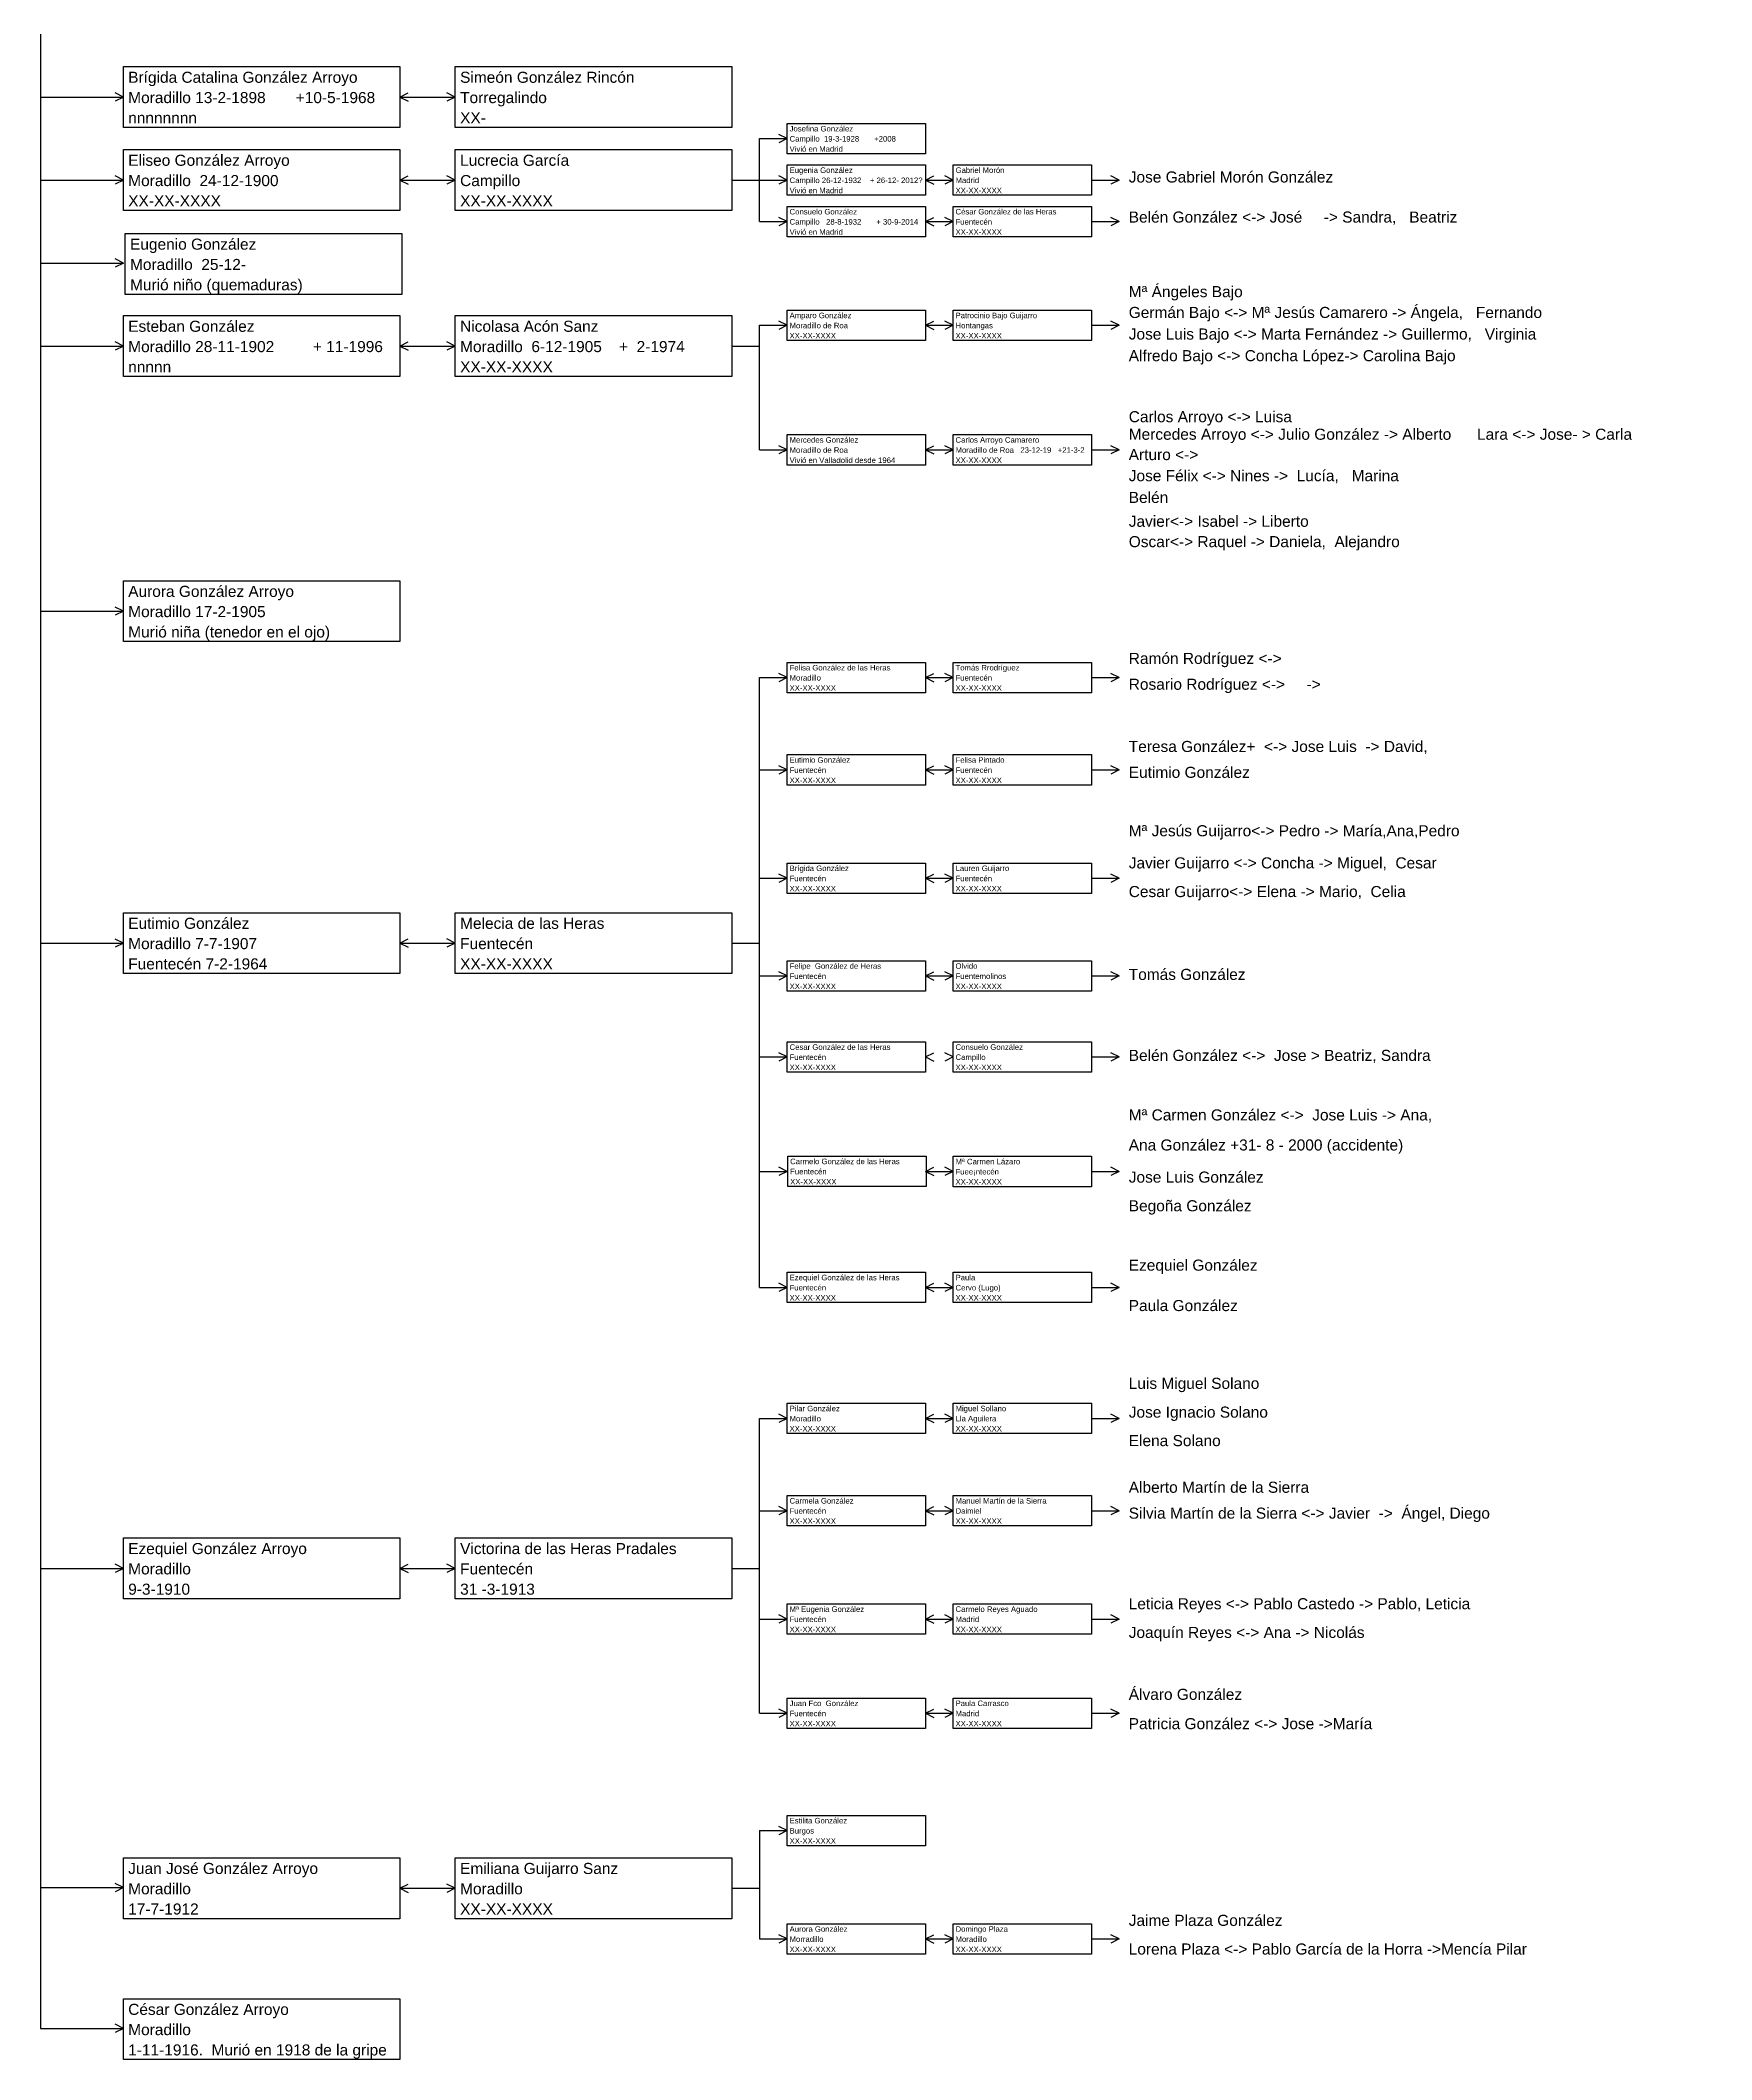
# Model space of a CAD drawing. Header units: millimetres. Extents: x -16844 to 23151, y -8543 to 4892.
# Drawn here: x 4381.6 to 4683.7, y -255.2 to 109.7 of the extents above; entities that cross this region are included whole.
import ezdxf

# ---------------------------------------------------------------- set-up
doc = ezdxf.new("R2010")
doc.units = ezdxf.units.MM
doc.styles.add('Arial', font='arial.ttf', dxfattribs={"height": 0.01})

# ---------------------------------------------------------------- blocks, each defined once
blk = doc.blocks.new('Casilla individual')
at = {"color": 0}
blk.add_lwpolyline([(0, 11), (50, 11), (50, 0), (0, 0)], close=True, dxfattribs=at)
at = {"color": 0, "style": 'Arial'}
for tag, p in [('NOMBRE', (0.88, 8.08)), ('LUGAR_NACIMIENTO', (0.88, 4.42)), ('FECHA', (0.88, 0.75))]:
    blk.add_attdef(tag, p, '', height=2, dxfattribs=at)
blk = doc.blocks.new('Flecha')
for q in [(1.5, 0.75), (1.5, -0.75)]:
    blk.add_line((0, 0), q)
blk = doc.blocks.new('Hermanos')
at = {"style": 'Arial'}
blk.add_attdef('NOMBRE', (0, 0), '', height=2, dxfattribs=at)

msp = doc.modelspace()

# ---------------------------------------------------------------- linework, layer by layer
at = {"color": 3}
msp.add_line((4381.63, 114.5), (4381.63, -249.54), dxfattribs=at)
for p, q in [((4511.63, 77), (4511.63, 92)), ((4511.63, 35.75), (4511.63, 58.25)), ((4511.63, -115.63), (4511.63, -5.41)), ((4511.63, -192.59), (4511.63, -139.3)), ((4511.63, -213.79), (4511.63, -233.37))]:
    msp.add_line(p, q)
for points in [[(4381.63, 99.5), (4396.63, 99.5)], [(4381.63, 84.5), (4396.63, 84.5)], [(4381.63, 69.5), (4396.63, 69.5)], [(4381.63, 54.5), (4396.63, 54.5)], [(4381.63, 6.59), (4396.63, 6.59)], [(4381.63, -53.41), (4396.63, -53.41)], [(4381.63, -166.41), (4396.63, -166.41)], [(4381.63, -224.08), (4396.63, -224.08)], [(4381.63, -249.54), (4396.63, -249.54)]]:
    msp.add_lwpolyline(points, dxfattribs=at)
for points in [[(4446.63, 99.5), (4456.63, 99.5)], [(4511.63, 92), (4516.63, 92)], [(4446.63, 84.5), (4456.63, 84.5)], [(4506.63, 84.5), (4516.63, 84.5)], [(4541.63, 84.5), (4546.63, 84.5)], [(4571.63, 84.5), (4576.63, 84.5)], [(4511.63, 77), (4516.63, 77)], [(4541.63, 77), (4546.63, 77)], [(4571.63, 77), (4576.63, 77)], [(4511.63, 58.25), (4516.63, 58.25)], [(4541.63, 58.25), (4546.63, 58.25)], [(4571.63, 58.25), (4576.63, 58.25)], [(4381.63, 54.5), (4396.63, 54.5)], [(4381.63, 54.5), (4396.63, 54.5)], [(4446.63, 54.5), (4456.63, 54.5)], [(4506.63, 54.5), (4511.63, 54.5)], [(4511.63, 35.75), (4516.63, 35.75)], [(4541.63, 35.75), (4546.63, 35.75)], [(4571.63, 35.75), (4576.63, 35.75)], [(4381.63, 6.59), (4396.63, 6.59)], [(4381.63, 6.59), (4396.63, 6.59)], [(4511.63, -5.41), (4516.63, -5.41)], [(4541.63, -5.41), (4546.63, -5.41)], [(4571.63, -5.41), (4576.63, -5.41)], [(4511.63, -22.09), (4516.63, -22.09)], [(4541.63, -22.09), (4546.63, -22.09)], [(4571.63, -22.09), (4576.63, -22.09)], [(4511.63, -41.68), (4516.63, -41.68)], [(4541.63, -41.68), (4546.63, -41.68)], [(4571.63, -41.68), (4576.63, -41.68)], [(4381.63, -53.41), (4396.63, -53.41)], [(4381.63, -53.41), (4396.63, -53.41)], [(4446.63, -53.4), (4456.63, -53.4)], [(4506.63, -53.4), (4511.63, -53.4)], [(4511.63, -59.34), (4516.63, -59.34)], [(4541.63, -59.34), (4546.63, -59.34)], [(4571.63, -59.34), (4576.63, -59.34)], [(4511.63, -73.98), (4516.63, -73.98)], [(4571.63, -73.98), (4576.63, -73.98)], [(4511.63, -94.67), (4516.63, -94.67)], [(4541.63, -94.67), (4546.63, -94.67)], [(4571.63, -94.67), (4576.63, -94.67)], [(4511.63, -115.63), (4516.63, -115.63)], [(4541.63, -115.63), (4546.63, -115.63)], [(4571.63, -115.63), (4576.63, -115.63)], [(4511.63, -139.3), (4516.63, -139.3)], [(4541.63, -139.3), (4546.63, -139.3)], [(4571.63, -139.3), (4576.63, -139.3)], [(4511.63, -155.98), (4516.63, -155.98)], [(4541.63, -155.98), (4546.63, -155.98)], [(4571.63, -155.98), (4576.63, -155.98)], [(4381.63, -166.41), (4396.63, -166.41)], [(4381.63, -166.41), (4396.63, -166.41)], [(4446.63, -166.41), (4456.63, -166.41)], [(4506.63, -166.41), (4511.63, -166.41)], [(4511.63, -175.56), (4516.63, -175.56)], [(4541.63, -175.56), (4546.63, -175.56)], [(4571.63, -175.56), (4576.63, -175.56)], [(4511.63, -192.59), (4516.63, -192.59)], [(4541.63, -192.59), (4546.63, -192.59)], [(4571.63, -192.59), (4576.63, -192.59)], [(4511.63, -213.79), (4516.63, -213.79)], [(4381.63, -224.08), (4396.63, -224.08)], [(4381.63, -224.08), (4396.63, -224.08)], [(4446.63, -224.21), (4456.63, -224.21)], [(4506.63, -224.21), (4511.63, -224.21)], [(4511.63, -233.37), (4516.63, -233.37)], [(4541.63, -233.37), (4546.63, -233.37)], [(4571.63, -233.37), (4576.63, -233.37)], [(4381.63, -249.54), (4396.63, -249.54)], [(4381.63, -249.54), (4396.63, -249.54)]]:
    msp.add_lwpolyline(points)

# ---------------------------------------------------------------- block references
ref = msp.add_blockref('Casilla individual', (4396.63, 94))
ref.add_attrib('FECHA', 'nnnnnnnn', (4397.51, 94.75), dxfattribs={"height": 2, "style": 'Arial'})
ref.add_attrib('LUGAR_NACIMIENTO', 'Moradillo 13-2-1898       +10-5-1968', (4397.51, 98.41), dxfattribs={"height": 2, "style": 'Arial'})
ref.add_attrib('NOMBRE', 'Brígida Catalina González Arroyo', (4397.51, 102.08), dxfattribs={"height": 2, "style": 'Arial'})
ref = msp.add_blockref('Casilla individual', (4456.63, 94))
ref.add_attrib('FECHA', 'XX-', (4457.51, 94.75), dxfattribs={"height": 2, "style": 'Arial'})
ref.add_attrib('LUGAR_NACIMIENTO', 'Torregalindo', (4457.51, 98.41), dxfattribs={"height": 2, "style": 'Arial'})
ref.add_attrib('NOMBRE', 'Simeón González Rincón', (4457.51, 102.08), dxfattribs={"height": 2, "style": 'Arial'})
at = {"rotation": 180}
for p in [(4396.63, 99.5), (4456.63, 99.5), (4516.63, 92), (4396.63, 84.5), (4456.63, 84.5), (4516.63, 84.5), (4546.63, 84.5), (4576.63, 84.5), (4516.63, 77), (4546.63, 77), (4576.63, 77), (4396.63, 69.5), (4516.63, 58.25), (4546.63, 58.25), (4576.63, 58.25), (4396.63, 54.5), (4456.63, 54.5), (4516.63, 35.75), (4546.63, 35.75), (4576.63, 35.75), (4396.63, 6.59), (4516.63, -5.41), (4546.63, -5.41), (4576.63, -5.41), (4516.63, -22.09), (4546.63, -22.09), (4576.63, -22.09), (4516.63, -41.68), (4546.63, -41.68), (4576.63, -41.68), (4396.63, -53.41), (4456.63, -53.4), (4516.63, -59.34), (4546.63, -59.34), (4576.63, -59.34), (4516.63, -73.98), (4546.63, -73.98), (4576.63, -73.98), (4516.63, -94.67), (4546.63, -94.67), (4576.63, -94.67), (4516.63, -115.63), (4546.63, -115.63), (4576.63, -115.63), (4516.63, -139.3), (4546.63, -139.3), (4576.63, -139.3), (4516.63, -155.98), (4546.63, -155.98), (4576.63, -155.98), (4396.63, -166.41), (4456.63, -166.41), (4516.63, -175.56), (4546.63, -175.56), (4576.63, -175.56), (4516.63, -192.59), (4546.63, -192.59), (4576.63, -192.59), (4516.63, -213.79), (4396.63, -224.08), (4456.63, -224.21), (4516.63, -233.37), (4546.63, -233.37), (4576.63, -233.37), (4396.63, -249.54)]:
    msp.add_blockref('Flecha', p, dxfattribs=at)
for p in [(4446.63, 99.5), (4446.63, 84.5), (4446.63, 54.5), (4446.63, -53.4), (4446.63, -166.41), (4446.63, -224.21)]:
    msp.add_blockref('Flecha', p)
ref = msp.add_blockref('Casilla individual', (4516.63, 89.25), dxfattribs=dict(xscale=0.5, yscale=0.5, zscale=0.5))
ref.add_attrib('FECHA', 'Vivió en Madrid', (4517.07, 89.62), dxfattribs={"height": 1, "style": 'Arial'})
ref.add_attrib('LUGAR_NACIMIENTO', 'Campillo  19-3-1928       +2008', (4517.07, 91.46), dxfattribs={"height": 1, "style": 'Arial'})
ref.add_attrib('NOMBRE', 'Josefina González', (4517.07, 93.29), dxfattribs={"height": 1, "style": 'Arial'})
ref = msp.add_blockref('Casilla individual', (4396.63, 79))
ref.add_attrib('FECHA', 'XX-XX-XXXX', (4397.51, 79.75), dxfattribs={"height": 2, "style": 'Arial'})
ref.add_attrib('LUGAR_NACIMIENTO', 'Moradillo  24-12-1900', (4397.51, 83.41), dxfattribs={"height": 2, "style": 'Arial'})
ref.add_attrib('NOMBRE', 'Eliseo González Arroyo', (4397.51, 87.08), dxfattribs={"height": 2, "style": 'Arial'})
ref = msp.add_blockref('Casilla individual', (4456.63, 79))
ref.add_attrib('FECHA', 'XX-XX-XXXX', (4457.51, 79.75), dxfattribs={"height": 2, "style": 'Arial'})
ref.add_attrib('LUGAR_NACIMIENTO', 'Campillo', (4457.51, 83.41), dxfattribs={"height": 2, "style": 'Arial'})
ref.add_attrib('NOMBRE', 'Lucrecia García', (4457.51, 87.08), dxfattribs={"height": 2, "style": 'Arial'})
ref = msp.add_blockref('Casilla individual', (4516.63, 81.75), dxfattribs=dict(xscale=0.5, yscale=0.5, zscale=0.5))
ref.add_attrib('FECHA', 'Vivió en Madrid', (4517.07, 82.12), dxfattribs={"height": 1, "style": 'Arial'})
ref.add_attrib('LUGAR_NACIMIENTO', 'Campillo 26-12-1932    + 26-12- 2012?', (4517.07, 83.96), dxfattribs={"height": 1, "style": 'Arial'})
ref.add_attrib('NOMBRE', 'Eugenia González', (4517.07, 85.79), dxfattribs={"height": 1, "style": 'Arial'})
at = {"xscale": -1, "rotation": 180}
for p in [(4541.63, 84.5), (4541.63, 77), (4541.63, 58.25), (4541.63, 35.75), (4541.63, -5.41), (4541.63, -22.09), (4541.63, -41.68), (4541.63, -59.34), (4541.63, -73.98), (4541.63, -94.67), (4541.63, -115.63), (4541.63, -139.3), (4541.63, -155.98), (4541.63, -175.56), (4541.63, -192.59), (4541.63, -233.37)]:
    msp.add_blockref('Flecha', p, dxfattribs=at)
ref = msp.add_blockref('Casilla individual', (4546.63, 81.75), dxfattribs=dict(xscale=0.5, yscale=0.5, zscale=0.5))
ref.add_attrib('FECHA', 'XX-XX-XXXX', (4547.07, 82.12), dxfattribs={"height": 1, "style": 'Arial'})
ref.add_attrib('LUGAR_NACIMIENTO', 'Madrid', (4547.07, 83.96), dxfattribs={"height": 1, "style": 'Arial'})
ref.add_attrib('NOMBRE', 'Gabriel Morón', (4547.07, 85.79), dxfattribs={"height": 1, "style": 'Arial'})
for p, values in [((4578.38, 84.06), {'NOMBRE': 'Jose Gabriel Morón González'}), ((4578.38, 76.82), {'NOMBRE': 'Belén González <-> José     -> Sandra,   Beatriz'}), ((4578.38, 63.34), {'NOMBRE': 'Mª Ángeles Bajo'}), ((4578.38, 55.68), {'NOMBRE': 'Jose Luis Bajo <-> Marta Fernández -> Guillermo,   Virginia'}), ((4578.38, 51.77), {'NOMBRE': 'Alfredo Bajo <-> Concha López-> Carolina Bajo'}), ((4578.38, 40.74), {'NOMBRE': 'Carlos Arroyo <-> Luisa'}), ((4578.38, 37.57), {'NOMBRE': 'Mercedes Arroyo <-> Julio González -> Alberto      Lara <-> Jose- > Carla'}), ((4578.38, 33.89), {'NOMBRE': 'Arturo <->                                                                                                                                             ->Carmen'}), ((4578.38, 30.08), {'NOMBRE': 'Jose Félix <-> Nines ->  Lucía,   Marina'}), ((4578.38, 26.15), {'NOMBRE': 'Belén'}), ((4578.38, 21.84), {'NOMBRE': 'Javier<-> Isabel -> Liberto'}), ((4578.38, 18.16), {'NOMBRE': 'Oscar<-> Raquel -> Daniela,  Alejandro'}), ((4578.38, -2.94), {'NOMBRE': 'Ramón Rodríguez <->   '}), ((4578.38, -7.61), {'NOMBRE': 'Rosario Rodríguez <->     ->'}), ((4578.38, -18.86), {'NOMBRE': 'Teresa González+  <-> Jose Luis  -> David,'}), ((4578.38, -34.09), {'NOMBRE': 'Mª Jesús Guijarro<-> Pedro -> María,Ana,Pedro'}), ((4578.38, -39.9), {'NOMBRE': 'Javier Guijarro <-> Concha -> Miguel,  Cesar'}), ((4578.38, -45.08), {'NOMBRE': 'Cesar Guijarro<-> Elena -> Mario,  Celia'}), ((4578.38, -74.69), {'NOMBRE': 'Belén González <->  Jose > Beatriz, Sandra'}), ((4578.38, -85.45), {'NOMBRE': 'Mª Carmen González <->  Jose Luis -> Ana, '}), ((4578.38, -90.88), {'NOMBRE': 'Ana González +31- 8 - 2000 (accidente)'}), ((4578.38, -101.87), {'NOMBRE': 'Begoña González'}), ((4578.38, -119.9), {'NOMBRE': 'Paula González'}), ((4578.38, -133.96), {'NOMBRE': 'Luis Miguel Solano'}), ((4578.38, -139.16), {'NOMBRE': 'Jose Ignacio Solano'}), ((4578.38, -144.31), {'NOMBRE': 'Elena Solano'}), ((4578.38, -152.74), {'NOMBRE': 'Alberto Martín de la Sierra'}), ((4578.38, -157.42), {'NOMBRE': 'Silvia Martín de la Sierra <-> Javier  ->  Ángel, Diego'}), ((4578.38, -173.79), {'NOMBRE': 'Leticia Reyes <-> Pablo Castedo -> Pablo, Leticia'}), ((4578.38, -178.97), {'NOMBRE': 'Joaquín Reyes <-> Ana -> Nicolás'}), ((4578.38, -195.46), {'NOMBRE': 'Patricia González <-> Jose ->María'}), ((4578.38, -231.01), {'NOMBRE': 'Jaime Plaza González'}), ((4578.38, -236.19), {'NOMBRE': 'Lorena Plaza <-> Pablo García de la Horra ->Mencía Pilar'})]:
    msp.add_blockref('Hermanos', p).add_auto_attribs(values)
ref = msp.add_blockref('Casilla individual', (4516.63, 74.25), dxfattribs=dict(xscale=0.5, yscale=0.5, zscale=0.5))
ref.add_attrib('FECHA', 'Vivió en Madrid', (4517.07, 74.62), dxfattribs={"height": 1, "style": 'Arial'})
ref.add_attrib('LUGAR_NACIMIENTO', 'Campillo   28-8-1932       + 30-9-2014', (4517.07, 76.46), dxfattribs={"height": 1, "style": 'Arial'})
ref.add_attrib('NOMBRE', 'Consuelo González', (4517.07, 78.29), dxfattribs={"height": 1, "style": 'Arial'})
ref = msp.add_blockref('Casilla individual', (4546.63, 74.25), dxfattribs=dict(xscale=0.5, yscale=0.5, zscale=0.5))
ref.add_attrib('FECHA', 'XX-XX-XXXX', (4547.07, 74.62), dxfattribs={"height": 1, "style": 'Arial'})
ref.add_attrib('LUGAR_NACIMIENTO', 'Fuentecén', (4547.07, 76.46), dxfattribs={"height": 1, "style": 'Arial'})
ref.add_attrib('NOMBRE', 'César González de las Heras', (4547.07, 78.29), dxfattribs={"height": 1, "style": 'Arial'})
ref = msp.add_blockref('Casilla individual', (4396.96, 63.83))
ref.add_attrib('FECHA', 'Murió niño (quemaduras)', (4397.84, 64.58), dxfattribs={"height": 2, "style": 'Arial'})
ref.add_attrib('LUGAR_NACIMIENTO', 'Moradillo  25-12-', (4397.84, 68.25), dxfattribs={"height": 2, "style": 'Arial'})
ref.add_attrib('NOMBRE', 'Eugenio González', (4397.84, 71.92), dxfattribs={"height": 2, "style": 'Arial'})
at = {"color": 3}
msp.add_blockref('Hermanos', (4578.38, 59.58), dxfattribs=at).add_auto_attribs({'NOMBRE': 'Germán Bajo <-> Mª Jesús Camarero -> Ángela,   Fernando'})
ref = msp.add_blockref('Casilla individual', (4396.63, 49))
ref.add_attrib('FECHA', 'nnnnn', (4397.51, 49.75), dxfattribs={"height": 2, "style": 'Arial'})
ref.add_attrib('LUGAR_NACIMIENTO', 'Moradillo 28-11-1902         + 11-1996', (4397.51, 53.41), dxfattribs={"height": 2, "style": 'Arial'})
ref.add_attrib('NOMBRE', 'Esteban González', (4397.51, 57.08), dxfattribs={"height": 2, "style": 'Arial'})
ref = msp.add_blockref('Casilla individual', (4456.63, 49))
ref.add_attrib('FECHA', 'XX-XX-XXXX', (4457.51, 49.75), dxfattribs={"height": 2, "style": 'Arial'})
ref.add_attrib('LUGAR_NACIMIENTO', 'Moradillo  6-12-1905    +  2-1974', (4457.51, 53.41), dxfattribs={"height": 2, "style": 'Arial'})
ref.add_attrib('NOMBRE', 'Nicolasa Acón Sanz ', (4457.51, 57.08), dxfattribs={"height": 2, "style": 'Arial'})
ref = msp.add_blockref('Casilla individual', (4516.63, 55.5), dxfattribs=dict(xscale=0.5, yscale=0.5, zscale=0.5))
ref.add_attrib('FECHA', 'XX-XX-XXXX', (4517.07, 55.87), dxfattribs={"height": 1, "style": 'Arial'})
ref.add_attrib('LUGAR_NACIMIENTO', 'Moradillo de Roa', (4517.07, 57.71), dxfattribs={"height": 1, "style": 'Arial'})
ref.add_attrib('NOMBRE', 'Amparo González', (4517.07, 59.54), dxfattribs={"height": 1, "style": 'Arial'})
ref = msp.add_blockref('Casilla individual', (4546.63, 55.5), dxfattribs=dict(xscale=0.5, yscale=0.5, zscale=0.5))
ref.add_attrib('FECHA', 'XX-XX-XXXX', (4547.07, 55.87), dxfattribs={"height": 1, "style": 'Arial'})
ref.add_attrib('LUGAR_NACIMIENTO', 'Hontangas', (4547.07, 57.71), dxfattribs={"height": 1, "style": 'Arial'})
ref.add_attrib('NOMBRE', 'Patrocinio Bajo Guijarro', (4547.07, 59.54), dxfattribs={"height": 1, "style": 'Arial'})
ref = msp.add_blockref('Casilla individual', (4516.63, 33), dxfattribs=dict(xscale=0.5, yscale=0.5, zscale=0.5))
ref.add_attrib('FECHA', 'Vivió en Valladolid desde 1964', (4517.07, 33.37), dxfattribs={"height": 1, "style": 'Arial'})
ref.add_attrib('LUGAR_NACIMIENTO', 'Moradillo de Roa', (4517.07, 35.21), dxfattribs={"height": 1, "style": 'Arial'})
ref.add_attrib('NOMBRE', 'Mercedes González', (4517.07, 37.04), dxfattribs={"height": 1, "style": 'Arial'})
ref = msp.add_blockref('Casilla individual', (4546.63, 33), dxfattribs=dict(xscale=0.5, yscale=0.5, zscale=0.5))
ref.add_attrib('FECHA', 'XX-XX-XXXX', (4547.07, 33.37), dxfattribs={"height": 1, "style": 'Arial'})
ref.add_attrib('LUGAR_NACIMIENTO', 'Moradillo de Roa   23-12-19   +21-3-2', (4547.07, 35.21), dxfattribs={"height": 1, "style": 'Arial'})
ref.add_attrib('NOMBRE', 'Carlos Arroyo Camarero', (4547.07, 37.04), dxfattribs={"color": 30, "height": 1, "style": 'Arial'})
ref = msp.add_blockref('Casilla individual', (4396.63, 1.09))
ref.add_attrib('FECHA', 'Murió niña (tenedor en el ojo)', (4397.51, 1.84), dxfattribs={"height": 2, "style": 'Arial'})
ref.add_attrib('LUGAR_NACIMIENTO', 'Moradillo 17-2-1905', (4397.51, 5.51), dxfattribs={"height": 2, "style": 'Arial'})
ref.add_attrib('NOMBRE', 'Aurora González Arroyo', (4397.51, 9.17), dxfattribs={"height": 2, "style": 'Arial'})
ref = msp.add_blockref('Casilla individual', (4516.63, -8.16), dxfattribs=dict(xscale=0.5, yscale=0.5, zscale=0.5))
ref.add_attrib('FECHA', 'XX-XX-XXXX', (4517.07, -7.79), dxfattribs={"height": 1, "style": 'Arial'})
ref.add_attrib('LUGAR_NACIMIENTO', 'Moradillo', (4517.07, -5.95), dxfattribs={"height": 1, "style": 'Arial'})
ref.add_attrib('NOMBRE', 'Felisa González de las Heras', (4517.07, -4.12), dxfattribs={"height": 1, "style": 'Arial'})
ref = msp.add_blockref('Casilla individual', (4546.63, -8.16), dxfattribs=dict(xscale=0.5, yscale=0.5, zscale=0.5))
ref.add_attrib('FECHA', 'XX-XX-XXXX', (4547.07, -7.79), dxfattribs={"height": 1, "style": 'Arial'})
ref.add_attrib('LUGAR_NACIMIENTO', 'Fuentecén', (4547.07, -5.95), dxfattribs={"height": 1, "style": 'Arial'})
ref.add_attrib('NOMBRE', 'Tomás Rrodríguez', (4547.07, -4.12), dxfattribs={"height": 1, "style": 'Arial'})
ref = msp.add_blockref('Casilla individual', (4516.63, -24.84), dxfattribs=dict(xscale=0.5, yscale=0.5, zscale=0.5))
ref.add_attrib('FECHA', 'XX-XX-XXXX', (4517.07, -24.47), dxfattribs={"height": 1, "style": 'Arial'})
ref.add_attrib('LUGAR_NACIMIENTO', 'Fuentecén', (4517.07, -22.63), dxfattribs={"height": 1, "style": 'Arial'})
ref.add_attrib('NOMBRE', 'Eutimio González', (4517.07, -20.8), dxfattribs={"height": 1, "style": 'Arial'})
ref = msp.add_blockref('Casilla individual', (4546.63, -24.84), dxfattribs=dict(xscale=0.5, yscale=0.5, zscale=0.5))
ref.add_attrib('FECHA', 'XX-XX-XXXX', (4547.07, -24.47), dxfattribs={"height": 1, "style": 'Arial'})
ref.add_attrib('LUGAR_NACIMIENTO', 'Fuentecén', (4547.07, -22.63), dxfattribs={"height": 1, "style": 'Arial'})
ref.add_attrib('NOMBRE', 'Felisa Pintado', (4547.07, -20.8), dxfattribs={"height": 1, "style": 'Arial'})
ref = msp.add_blockref('Hermanos', (4578.38, -23.53))
ref.add_attrib('NOMBRE', 'Eutimio González', (4578.38, -23.53), dxfattribs={"color": 3, "height": 2, "style": 'Arial'})
ref = msp.add_blockref('Casilla individual', (4516.63, -44.43), dxfattribs=dict(xscale=0.5, yscale=0.5, zscale=0.5))
ref.add_attrib('FECHA', 'XX-XX-XXXX', (4517.07, -44.05), dxfattribs={"height": 1, "style": 'Arial'})
ref.add_attrib('LUGAR_NACIMIENTO', 'Fuentecén', (4517.07, -42.22), dxfattribs={"height": 1, "style": 'Arial'})
ref.add_attrib('NOMBRE', 'Brígida González', (4517.07, -40.38), dxfattribs={"height": 1, "style": 'Arial'})
ref = msp.add_blockref('Casilla individual', (4546.63, -44.43), dxfattribs=dict(xscale=0.5, yscale=0.5, zscale=0.5))
ref.add_attrib('FECHA', 'XX-XX-XXXX', (4547.07, -44.05), dxfattribs={"height": 1, "style": 'Arial'})
ref.add_attrib('LUGAR_NACIMIENTO', 'Fuentecén', (4547.07, -42.22), dxfattribs={"height": 1, "style": 'Arial'})
ref.add_attrib('NOMBRE', 'Lauren Guijarro', (4547.07, -40.38), dxfattribs={"height": 1, "style": 'Arial'})
ref = msp.add_blockref('Casilla individual', (4396.63, -58.9))
ref.add_attrib('FECHA', 'Fuentecén 7-2-1964', (4397.51, -58.15), dxfattribs={"height": 2, "style": 'Arial'})
ref.add_attrib('LUGAR_NACIMIENTO', 'Moradillo 7-7-1907', (4397.51, -54.49), dxfattribs={"height": 2, "style": 'Arial'})
ref.add_attrib('NOMBRE', 'Eutimio González', (4397.51, -50.82), dxfattribs={"height": 2, "style": 'Arial'})
ref = msp.add_blockref('Casilla individual', (4456.63, -58.9))
ref.add_attrib('FECHA', 'XX-XX-XXXX', (4457.51, -58.15), dxfattribs={"height": 2, "style": 'Arial'})
ref.add_attrib('LUGAR_NACIMIENTO', 'Fuentecén', (4457.51, -54.49), dxfattribs={"height": 2, "style": 'Arial'})
ref.add_attrib('NOMBRE', 'Melecia de las Heras', (4457.51, -50.82), dxfattribs={"height": 2, "style": 'Arial'})
ref = msp.add_blockref('Casilla individual', (4516.63, -62.09), dxfattribs=dict(xscale=0.5, yscale=0.5, zscale=0.5))
ref.add_attrib('FECHA', 'XX-XX-XXXX', (4517.07, -61.71), dxfattribs={"height": 1, "style": 'Arial'})
ref.add_attrib('LUGAR_NACIMIENTO', 'Fuentecén', (4517.07, -59.88), dxfattribs={"height": 1, "style": 'Arial'})
ref.add_attrib('NOMBRE', 'Felipe  González de Heras', (4517.07, -58.04), dxfattribs={"height": 1, "style": 'Arial'})
ref = msp.add_blockref('Casilla individual', (4546.63, -62.09), dxfattribs=dict(xscale=0.5, yscale=0.5, zscale=0.5))
ref.add_attrib('FECHA', 'XX-XX-XXXX', (4547.07, -61.71), dxfattribs={"height": 1, "style": 'Arial'})
ref.add_attrib('LUGAR_NACIMIENTO', 'Fuentemolinos', (4547.07, -59.88), dxfattribs={"height": 1, "style": 'Arial'})
ref.add_attrib('NOMBRE', 'Olvido', (4547.07, -58.04), dxfattribs={"height": 1, "style": 'Arial'})
ref = msp.add_blockref('Hermanos', (4578.38, -60.05))
ref.add_attrib('NOMBRE', 'Tomás González', (4578.38, -60.05), dxfattribs={"color": 3, "height": 2, "style": 'Arial'})
ref = msp.add_blockref('Casilla individual', (4516.63, -76.73), dxfattribs=dict(xscale=0.5, yscale=0.5, zscale=0.5))
ref.add_attrib('FECHA', 'XX-XX-XXXX', (4517.07, -76.35), dxfattribs={"height": 1, "style": 'Arial'})
ref.add_attrib('LUGAR_NACIMIENTO', 'Fuentecén', (4517.07, -74.52), dxfattribs={"height": 1, "style": 'Arial'})
ref.add_attrib('NOMBRE', 'Cesar González de las Heras', (4517.07, -72.69), dxfattribs={"height": 1, "style": 'Arial'})
ref = msp.add_blockref('Casilla individual', (4546.63, -76.73), dxfattribs=dict(xscale=0.5, yscale=0.5, zscale=0.5))
ref.add_attrib('FECHA', 'XX-XX-XXXX', (4547.07, -76.35), dxfattribs={"height": 1, "style": 'Arial'})
ref.add_attrib('LUGAR_NACIMIENTO', 'Campillo', (4547.07, -74.52), dxfattribs={"height": 1, "style": 'Arial'})
ref.add_attrib('NOMBRE', 'Consuelo González', (4547.07, -72.69), dxfattribs={"height": 1, "style": 'Arial'})
ref = msp.add_blockref('Casilla individual', (4516.74, -97.4), dxfattribs=dict(xscale=0.5, yscale=0.5, zscale=0.5))
ref.add_attrib('FECHA', 'XX-XX-XXXX', (4517.17, -97.02), dxfattribs={"height": 1, "style": 'Arial'})
ref.add_attrib('LUGAR_NACIMIENTO', 'Fuentecén', (4517.17, -95.19), dxfattribs={"height": 1, "style": 'Arial'})
ref.add_attrib('NOMBRE', 'Carmelo González de las Heras', (4517.17, -93.35), dxfattribs={"height": 1, "style": 'Arial'})
ref = msp.add_blockref('Casilla individual', (4546.63, -97.42), dxfattribs=dict(xscale=0.5, yscale=0.5, zscale=0.5))
ref.add_attrib('FECHA', 'XX-XX-XXXX', (4547.07, -97.04), dxfattribs={"height": 1, "style": 'Arial'})
ref.add_attrib('LUGAR_NACIMIENTO', 'Fuee¡ntecén', (4547.07, -95.21), dxfattribs={"height": 1, "style": 'Arial'})
ref.add_attrib('NOMBRE', 'Mª Carmen Lázaro', (4547.07, -93.38), dxfattribs={"height": 1, "style": 'Arial'})
ref = msp.add_blockref('Hermanos', (4578.38, -96.69))
ref.add_attrib('NOMBRE', 'Jose Luis González', (4578.38, -96.69), dxfattribs={"color": 3, "height": 2, "style": 'Arial'})
ref = msp.add_blockref('Casilla individual', (4516.63, -118.38), dxfattribs=dict(xscale=0.5, yscale=0.5, zscale=0.5))
ref.add_attrib('FECHA', 'XX-XX-XXXX', (4517.07, -118.01), dxfattribs={"height": 1, "style": 'Arial'})
ref.add_attrib('LUGAR_NACIMIENTO', 'Fuentecén', (4517.07, -116.17), dxfattribs={"height": 1, "style": 'Arial'})
ref.add_attrib('NOMBRE', 'Ezequiel González de las Heras', (4517.07, -114.34), dxfattribs={"height": 1, "style": 'Arial'})
ref = msp.add_blockref('Casilla individual', (4546.63, -118.38), dxfattribs=dict(xscale=0.5, yscale=0.5, zscale=0.5))
ref.add_attrib('FECHA', 'XX-XX-XXXX', (4547.07, -118.01), dxfattribs={"height": 1, "style": 'Arial'})
ref.add_attrib('LUGAR_NACIMIENTO', 'Cervo (Lugo)', (4547.07, -116.17), dxfattribs={"height": 1, "style": 'Arial'})
ref.add_attrib('NOMBRE', 'Paula', (4547.07, -114.34), dxfattribs={"height": 1, "style": 'Arial'})
ref = msp.add_blockref('Hermanos', (4578.38, -112.6))
ref.add_attrib('NOMBRE', 'Ezequiel González ', (4578.38, -112.6), dxfattribs={"color": 3, "height": 2, "style": 'Arial'})
ref = msp.add_blockref('Casilla individual', (4516.63, -142.05), dxfattribs=dict(xscale=0.5, yscale=0.5, zscale=0.5))
ref.add_attrib('FECHA', 'XX-XX-XXXX', (4517.07, -141.67), dxfattribs={"height": 1, "style": 'Arial'})
ref.add_attrib('LUGAR_NACIMIENTO', 'Moradillo', (4517.07, -139.84), dxfattribs={"height": 1, "style": 'Arial'})
ref.add_attrib('NOMBRE', 'Pilar González', (4517.07, -138.01), dxfattribs={"height": 1, "style": 'Arial'})
ref = msp.add_blockref('Casilla individual', (4546.63, -142.05), dxfattribs=dict(xscale=0.5, yscale=0.5, zscale=0.5))
ref.add_attrib('FECHA', 'XX-XX-XXXX', (4547.07, -141.67), dxfattribs={"height": 1, "style": 'Arial'})
ref.add_attrib('LUGAR_NACIMIENTO', 'Lla Aguilera', (4547.07, -139.84), dxfattribs={"height": 1, "style": 'Arial'})
ref.add_attrib('NOMBRE', 'Miguel Sollano', (4547.07, -138.01), dxfattribs={"height": 1, "style": 'Arial'})
ref = msp.add_blockref('Casilla individual', (4516.63, -158.73), dxfattribs=dict(xscale=0.5, yscale=0.5, zscale=0.5))
ref.add_attrib('FECHA', 'XX-XX-XXXX', (4517.07, -158.35), dxfattribs={"height": 1, "style": 'Arial'})
ref.add_attrib('LUGAR_NACIMIENTO', 'Fuentecén', (4517.07, -156.52), dxfattribs={"height": 1, "style": 'Arial'})
ref.add_attrib('NOMBRE', 'Carmela González', (4517.07, -154.69), dxfattribs={"height": 1, "style": 'Arial'})
ref = msp.add_blockref('Casilla individual', (4546.63, -158.73), dxfattribs=dict(xscale=0.5, yscale=0.5, zscale=0.5))
ref.add_attrib('FECHA', 'XX-XX-XXXX', (4547.07, -158.35), dxfattribs={"height": 1, "style": 'Arial'})
ref.add_attrib('LUGAR_NACIMIENTO', 'Daimiel', (4547.07, -156.52), dxfattribs={"height": 1, "style": 'Arial'})
ref.add_attrib('NOMBRE', 'Manuel Martín de la Sierra', (4547.07, -154.69), dxfattribs={"height": 1, "style": 'Arial'})
ref = msp.add_blockref('Casilla individual', (4396.63, -171.91))
ref.add_attrib('FECHA', '9-3-1910', (4397.51, -171.16), dxfattribs={"height": 2, "style": 'Arial'})
ref.add_attrib('LUGAR_NACIMIENTO', 'Moradillo', (4397.51, -167.49), dxfattribs={"height": 2, "style": 'Arial'})
ref.add_attrib('NOMBRE', 'Ezequiel González Arroyo', (4397.51, -163.82), dxfattribs={"height": 2, "style": 'Arial'})
ref = msp.add_blockref('Casilla individual', (4456.63, -171.91))
ref.add_attrib('FECHA', '31 -3-1913', (4457.51, -171.16), dxfattribs={"height": 2, "style": 'Arial'})
ref.add_attrib('LUGAR_NACIMIENTO', 'Fuentecén', (4457.51, -167.49), dxfattribs={"height": 2, "style": 'Arial'})
ref.add_attrib('NOMBRE', 'Victorina de las Heras Pradales', (4457.51, -163.82), dxfattribs={"height": 2, "style": 'Arial'})
ref = msp.add_blockref('Casilla individual', (4516.63, -178.31), dxfattribs=dict(xscale=0.5, yscale=0.5, zscale=0.5))
ref.add_attrib('FECHA', 'XX-XX-XXXX', (4517.07, -177.94), dxfattribs={"height": 1, "style": 'Arial'})
ref.add_attrib('LUGAR_NACIMIENTO', 'Fuentecén', (4517.07, -176.1), dxfattribs={"height": 1, "style": 'Arial'})
ref.add_attrib('NOMBRE', 'Mª Eugenia González', (4517.07, -174.27), dxfattribs={"height": 1, "style": 'Arial'})
ref = msp.add_blockref('Casilla individual', (4546.63, -178.31), dxfattribs=dict(xscale=0.5, yscale=0.5, zscale=0.5))
ref.add_attrib('FECHA', 'XX-XX-XXXX', (4547.07, -177.94), dxfattribs={"height": 1, "style": 'Arial'})
ref.add_attrib('LUGAR_NACIMIENTO', 'Madrid', (4547.07, -176.1), dxfattribs={"height": 1, "style": 'Arial'})
ref.add_attrib('NOMBRE', 'Carmelo Reyes Aguado', (4547.07, -174.27), dxfattribs={"height": 1, "style": 'Arial'})
ref = msp.add_blockref('Hermanos', (4578.38, -190.16))
ref.add_attrib('NOMBRE', 'Álvaro González', (4578.38, -190.16), dxfattribs={"color": 3, "height": 2, "style": 'Arial'})
ref = msp.add_blockref('Casilla individual', (4516.63, -195.34), dxfattribs=dict(xscale=0.5, yscale=0.5, zscale=0.5))
ref.add_attrib('FECHA', 'XX-XX-XXXX', (4517.07, -194.96), dxfattribs={"height": 1, "style": 'Arial'})
ref.add_attrib('LUGAR_NACIMIENTO', 'Fuentecén', (4517.07, -193.13), dxfattribs={"height": 1, "style": 'Arial'})
ref.add_attrib('NOMBRE', 'Juan Fco  González', (4517.07, -191.29), dxfattribs={"height": 1, "style": 'Arial'})
ref = msp.add_blockref('Casilla individual', (4546.63, -195.34), dxfattribs=dict(xscale=0.5, yscale=0.5, zscale=0.5))
ref.add_attrib('FECHA', 'XX-XX-XXXX', (4547.07, -194.96), dxfattribs={"height": 1, "style": 'Arial'})
ref.add_attrib('LUGAR_NACIMIENTO', 'Madrid', (4547.07, -193.13), dxfattribs={"height": 1, "style": 'Arial'})
ref.add_attrib('NOMBRE', 'Paula Carrasco', (4547.07, -191.29), dxfattribs={"height": 1, "style": 'Arial'})
ref = msp.add_blockref('Casilla individual', (4516.63, -216.54), dxfattribs=dict(xscale=0.5, yscale=0.5, zscale=0.5))
ref.add_attrib('FECHA', 'XX-XX-XXXX', (4517.07, -216.16), dxfattribs={"height": 1, "style": 'Arial'})
ref.add_attrib('LUGAR_NACIMIENTO', 'Burgos', (4517.07, -214.33), dxfattribs={"height": 1, "style": 'Arial'})
ref.add_attrib('NOMBRE', 'Estilita González', (4517.07, -212.49), dxfattribs={"height": 1, "style": 'Arial'})
ref = msp.add_blockref('Casilla individual', (4396.63, -229.71))
ref.add_attrib('FECHA', '17-7-1912', (4397.51, -228.96), dxfattribs={"height": 2, "style": 'Arial'})
ref.add_attrib('LUGAR_NACIMIENTO', 'Moradillo', (4397.51, -225.3), dxfattribs={"height": 2, "style": 'Arial'})
ref.add_attrib('NOMBRE', 'Juan José González Arroyo', (4397.51, -221.63), dxfattribs={"height": 2, "style": 'Arial'})
ref = msp.add_blockref('Casilla individual', (4456.63, -229.71))
ref.add_attrib('FECHA', 'XX-XX-XXXX', (4457.51, -228.96), dxfattribs={"height": 2, "style": 'Arial'})
ref.add_attrib('LUGAR_NACIMIENTO', 'Moradillo', (4457.51, -225.3), dxfattribs={"height": 2, "style": 'Arial'})
ref.add_attrib('NOMBRE', 'Emiliana Guijarro Sanz', (4457.51, -221.63), dxfattribs={"height": 2, "style": 'Arial'})
ref = msp.add_blockref('Casilla individual', (4516.63, -236.12), dxfattribs=dict(xscale=0.5, yscale=0.5, zscale=0.5))
ref.add_attrib('FECHA', 'XX-XX-XXXX', (4517.07, -235.75), dxfattribs={"height": 1, "style": 'Arial'})
ref.add_attrib('LUGAR_NACIMIENTO', 'Morradillo', (4517.07, -233.91), dxfattribs={"height": 1, "style": 'Arial'})
ref.add_attrib('NOMBRE', 'Aurora González', (4517.07, -232.08), dxfattribs={"height": 1, "style": 'Arial'})
ref = msp.add_blockref('Casilla individual', (4546.63, -236.12), dxfattribs=dict(xscale=0.5, yscale=0.5, zscale=0.5))
ref.add_attrib('FECHA', 'XX-XX-XXXX', (4547.07, -235.75), dxfattribs={"height": 1, "style": 'Arial'})
ref.add_attrib('LUGAR_NACIMIENTO', 'Moradillo', (4547.07, -233.91), dxfattribs={"height": 1, "style": 'Arial'})
ref.add_attrib('NOMBRE', 'Domingo Plaza', (4547.07, -232.08), dxfattribs={"height": 1, "style": 'Arial'})
ref = msp.add_blockref('Casilla individual', (4396.63, -255.18))
ref.add_attrib('FECHA', '1-11-1916.  Murió en 1918 de la gripe', (4397.51, -254.43), dxfattribs={"height": 2, "style": 'Arial'})
ref.add_attrib('LUGAR_NACIMIENTO', 'Moradillo', (4397.51, -250.76), dxfattribs={"height": 2, "style": 'Arial'})
ref.add_attrib('NOMBRE', 'César González Arroyo', (4397.51, -247.1), dxfattribs={"height": 2, "style": 'Arial'})

doc.saveas('drawing.dxf')
